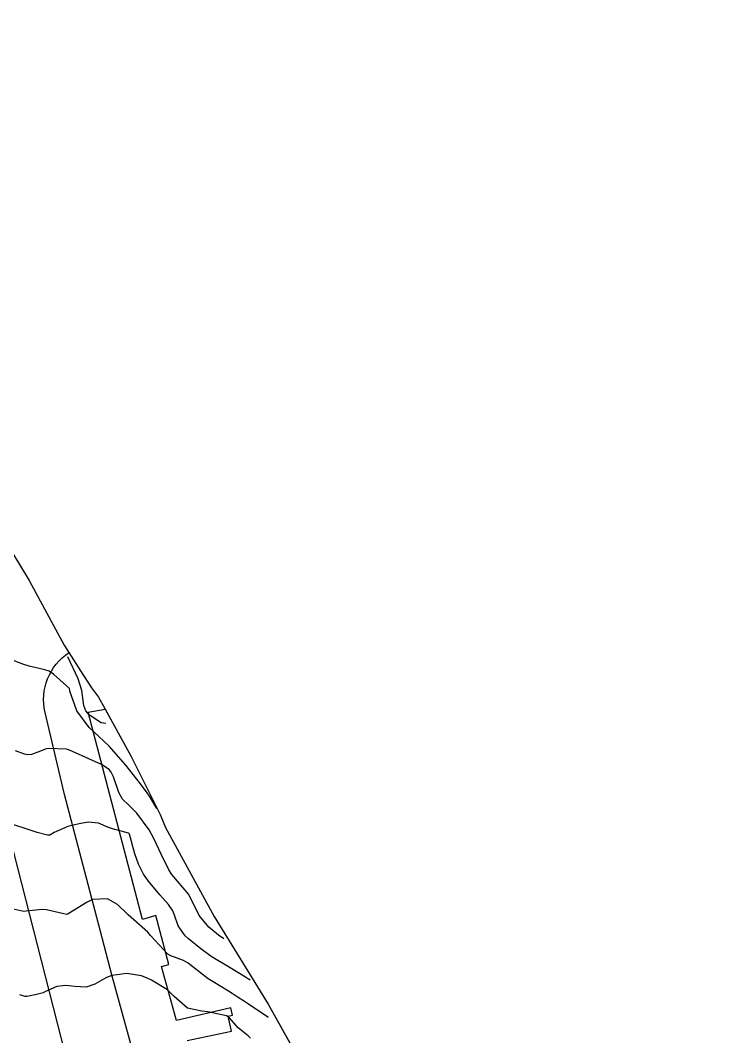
# Model space of a CAD drawing. Header units: metres. Extents: x 292545 to 299085, y 7450245 to 7463078.
# Drawn here: x 297001.5 to 297071.2, y 7454131.5 to 7454231.5 of the extents above; entities that cross this region are included whole.
import ezdxf

# ---------------------------------------------------------------- set-up
doc = ezdxf.new("R2010")
doc.units = ezdxf.units.M
for name, color, linetype in [('Area', 45, 'Continuous'), ('Curvas de Nivel 1m', 11, 'Continuous'), ('Curvas de Nivel 5m', 15, 'Continuous'), ('Edificações', 30, 'Continuous'), ('Vias Primárias', 230, 'Continuous')]:
    doc.layers.add(name, color=color, linetype=linetype)

msp = doc.modelspace()

# ---------------------------------------------------------------- linework, layer by layer
at = {"layer": 'Area'}
msp.add_polyline3d([(297000.741, 7454179.034, 702.559), (297002.343, 7454176.391, 702.459), (297005.802, 7454170.021, 702.119), (297007.416, 7454167.493, 701.849), (297008.485, 7454165.802, 710.308), (297009.178, 7454164.892, 702.579), (297009.8, 7454163.783, 701.479), (297012.392, 7454159.055, 700.849), (297015.251, 7454153.339, 704.629), (297015.776, 7454152.065, 707.759), (297020.55, 7454143.316, 708.129), (297025.089, 7454135.961, 701.079), (297025.88, 7454134.698, 703.999), (297033.447, 7454121.176, 699.459)], dxfattribs=at)
at = {"layer": 'Curvas de Nivel 1m', "flags": 128}
for points, elevation in [([(297014.913, 7454153.96), (297014.392, 7454154.819), (297014.18, 7454155.165), (297013.977, 7454155.472), (297013.304, 7454156.371), (297011.868, 7454158.202), (297010.241, 7454160.088), (297008.693, 7454161.536), (297008.267, 7454161.927), (297007.035, 7454163.552), (297006.361, 7454165.501), (297006.353, 7454165.56), (297006.306, 7454165.751), (297004.737, 7454167.174), (297004.331, 7454167.442), (297003.896, 7454167.594), (297002.336, 7454167.963), (297001.836, 7454168.117), (297000.343, 7454168.679)], 702), ([(297009.883, 7454162.3), (297009.43, 7454162.369), (297008.279, 7454163.126), (297007.928, 7454163.544), (297007.741, 7454164.093), (297007.531, 7454165.548), (297007.182, 7454166.69), (297006.143, 7454168.87)], 703), ([(297021.513, 7454141.14), (297020.972, 7454141.485), (297020.032, 7454142.264), (297019.075, 7454143.41), (297018.14, 7454145.341), (297018.064, 7454145.476), (297016.392, 7454147.446), (297016.097, 7454147.901), (297015.343, 7454149.458), (297014.666, 7454150.934), (297014.147, 7454151.86), (297012.94, 7454153.482), (297012.171, 7454154.266), (297011.545, 7454154.868), (297011.179, 7454155.505), (297010.652, 7454157.068), (297010.434, 7454157.517), (297010.216, 7454157.787), (297009.461, 7454158.287), (297008.226, 7454158.839), (297006.621, 7454159.556), (297006.235, 7454159.729), (297006.016, 7454159.784), (297004.237, 7454159.847), (297004.015, 7454159.813), (297003.452, 7454159.598), (297002.567, 7454159.269), (297002.229, 7454159.21), (297001.893, 7454159.278), (297001.008, 7454159.628)], 701), ([(297025.903, 7454133.37), (297025.846, 7454133.409), (297023.937, 7454134.713), (297023.549, 7454134.966), (297022.924, 7454135.365), (297022.323, 7454135.741), (297021.959, 7454135.967), (297020.469, 7454136.894), (297019.971, 7454137.204), (297019.683, 7454137.403), (297017.986, 7454138.729), (297017.544, 7454138.983), (297016.287, 7454139.446), (297015.996, 7454139.63), (297014.306, 7454141.467), (297014.026, 7454141.77), (297012.111, 7454143.489), (297012.044, 7454143.55), (297011.037, 7454144.489), (297010.058, 7454145.047), (297008.591, 7454145.001), (297008.055, 7454144.746), (297006.201, 7454143.568), (297006.043, 7454143.53), (297005.759, 7454143.573), (297004.049, 7454143.983), (297003.633, 7454144.011), (297002.047, 7454143.849), (297001.832, 7454143.827), (297000.051, 7454144.208)], 699), ([(297024.13, 7454131.348), (297023.905, 7454131.578), (297022.919, 7454132.371), (297022.028, 7454133.378), (297021.971, 7454133.427), (297021.924, 7454133.458), (297021.773, 7454133.533), (297019.931, 7454133.948), (297019.332, 7454134.005), (297017.936, 7454134.308), (297016.617, 7454135.44), (297016.306, 7454135.794), (297015.959, 7454136.105), (297014.376, 7454137.059), (297013.971, 7454137.254), (297013.394, 7454137.476), (297011.975, 7454137.708), (297010.479, 7454137.512), (297009.971, 7454137.313), (297008.825, 7454136.67), (297007.961, 7454136.374), (297006.85, 7454136.445), (297005.963, 7454136.541), (297005.089, 7454136.451), (297003.956, 7454135.937), (297003.723, 7454135.824), (297002.925, 7454135.6), (297002.123, 7454135.436), (297001.95, 7454135.439), (297001.427, 7454135.618)], 698)]:
    msp.add_lwpolyline(points, dxfattribs=dict(at, elevation=elevation))
at = {"layer": 'Curvas de Nivel 5m', "elevation": 700, "flags": 128}
msp.add_lwpolyline([(297024.113, 7454137.05), (297023.97, 7454137.153), (297023.851, 7454137.231), (297023.65, 7454137.355), (297021.983, 7454138.354), (297020.262, 7454139.397), (297019.996, 7454139.577), (297019.262, 7454140.15), (297018.019, 7454141.136), (297017.691, 7454141.425), (297017.004, 7454142.407), (297016.668, 7454143.441), (297016.492, 7454143.888), (297016.053, 7454144.5), (297015.217, 7454145.458), (297014.083, 7454146.785), (297013.6, 7454147.475), (297013.107, 7454148.475), (297012.753, 7454149.484), (297012.22, 7454151.411), (297012.182, 7454151.49), (297012.143, 7454151.522), (297010.564, 7454151.931), (297010.149, 7454152.092), (297009.174, 7454152.509), (297008.153, 7454152.585), (297007.268, 7454152.432), (297006.149, 7454152.182), (297004.809, 7454151.58), (297004.395, 7454151.33), (297004.139, 7454151.306), (297003.127, 7454151.6), (297002.146, 7454151.906), (297000.856, 7454152.335)], dxfattribs=at)
at = {"layer": 'Edificações'}
msp.add_lwpolyline([(297017.887, 7454131.113), (297022.264, 7454132.051), (297021.924, 7454133.522), (297022.352, 7454133.631), (297022.184, 7454134.345), (297016.853, 7454133.074), (297015.378, 7454138.402), (297016.112, 7454138.593), (297014.831, 7454143.435), (297013.5, 7454143.021), (297008.142, 7454163.425), (297009.84, 7454163.711), (297012.392, 7454159.055), (297015.251, 7454153.339), (297015.776, 7454152.065), (297020.55, 7454143.316), (297025.089, 7454135.961), (297025.88, 7454134.698), (297025.88, 7454134.698), (297031.038, 7454125.48)], dxfattribs=at)
at = {"layer": 'Vias Primárias'}
msp.add_lwpolyline([(296952.891, 7454237.342), (296968.161, 7454219.837), (296981.99, 7454204.878, -0.088491), (296988.296, 7454195.032), (296989.749, 7454189.646), (296992.083, 7454180.696), (296993.82, 7454173.831), (296998.833, 7454157.235), (297009.372, 7454116.152), (297025.199, 7454052.715), (297026.831, 7454043.368)], format="xyb", dxfattribs=at)
at = {"layer": 'Vias Primárias', "elevation": 681.619}
msp.add_lwpolyline([(297071.203, 7453906.569), (297068.105, 7453919.258), (297064.526, 7453933.039), (297061.005, 7453946.697), (297057.424, 7453960.923), (297053.484, 7453976.99), (297050.295, 7453989.178), (297047.075, 7454001.541), (297044.157, 7454012.974), (297040.455, 7454027.234), (297037.237, 7454039.959), (297034.319, 7454051.633), (297032.214, 7454060.048), (297029.97, 7454066.781), (297010.514, 7454137.459), (297009.332, 7454141.961), (297005.837, 7454155.333), (297003.923, 7454163.402, -0.317081), (297006.277, 7454169.276)], format="xyb", dxfattribs=at)

doc.saveas('drawing.dxf')
